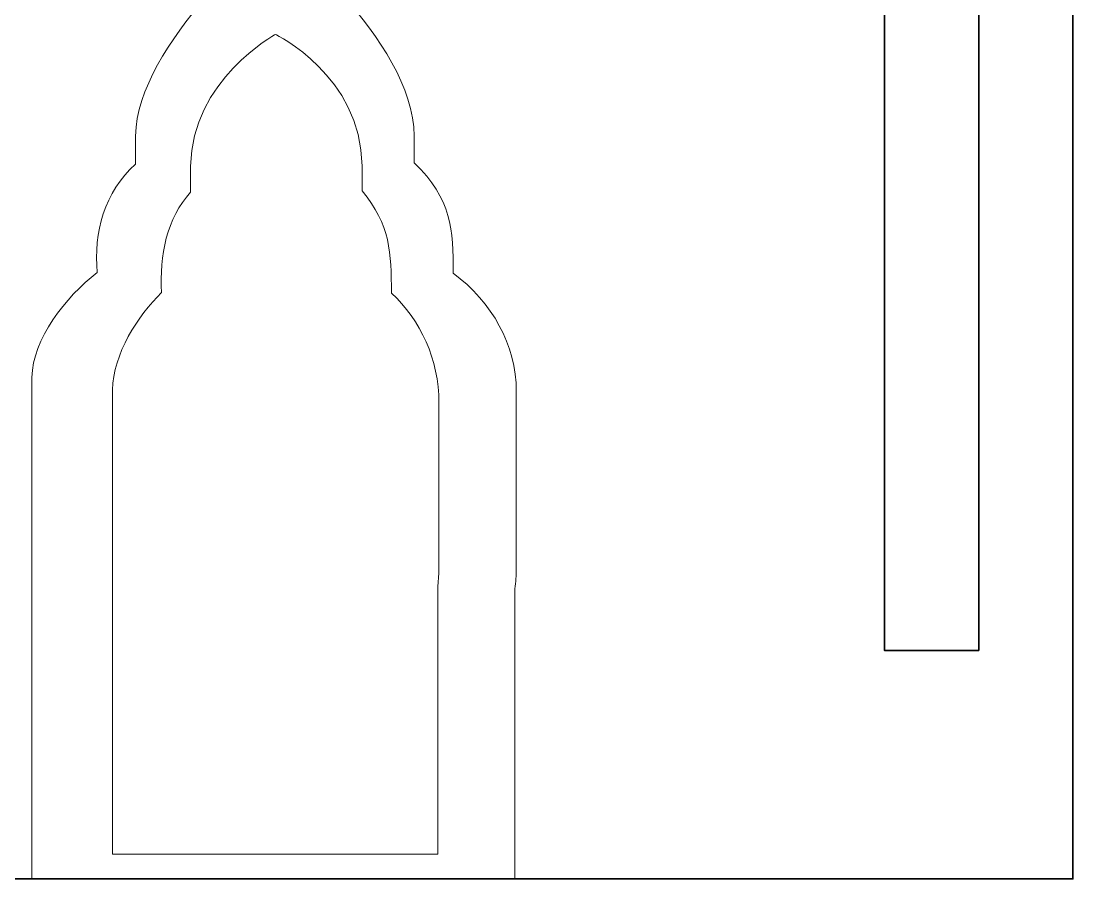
# Model space of a CAD drawing. Header units: centimetres. Extents: x -23.9 to 25.8, y -49.2 to 14.5.
# Drawn here: x -4.12 to 1.55, y -10.67 to -6.05 of the extents above; entities that cross this region are included whole.
import ezdxf

# ---------------------------------------------------------------- set-up
doc = ezdxf.new("R2010")
doc.units = ezdxf.units.CM
doc.header["$MEASUREMENT"] = 0
doc.layers.add('layer 1', color=7, linetype='Continuous')

msp = doc.modelspace()

# ---------------------------------------------------------------- linework, layer by layer
at = {"layer": 'layer 1', "color": 1, "lineweight": 35}
msp.add_open_spline([(-2.76736, 0.65652), (-2.76736, 0.65652), (0.53372, -4.56392), (0.53372, -4.56392), (0.53372, -4.56392), (0.53372, -4.56392), (0.53372, -9.4379), (0.53372, -9.4379), (0.53372, -9.4379), (0.53372, -9.4379), (1.04165, -9.4379), (1.04165, -9.4379), (1.04165, -9.4379), (1.04165, -9.4379), (1.04165, -5.37241), (1.04165, -5.37241), (1.04165, -5.37241), (1.04165, -5.37241), (1.54976, -5.82386), (1.54976, -5.82386), (1.54976, -5.82386), (1.54976, -5.82386), (1.54976, -10.66958), (1.54976, -10.66958), (1.54976, -10.66958), (1.54976, -10.66958), (1.04165, -10.66958), (1.04165, -10.66958), (1.04165, -10.66958), (1.04165, -10.66958), (1.04165, -10.66987), (1.04165, -10.66987), (1.04165, -10.66987), (1.04165, -10.66987), (-6.57835, -10.66987), (-6.57835, -10.66987), (-6.57835, -10.66987), (-6.57835, -10.66987), (-7.08628, -10.66906), (-7.08628, -10.66906), (-7.08628, -10.66906), (-7.08628, -10.66906), (-7.08628, -5.80979), (-7.08628, -5.80979), (-7.08628, -5.80979), (-7.08628, -5.80979), (-6.57835, -5.3673), (-6.57835, -5.3673), (-6.57835, -5.3673), (-6.57835, -5.3673), (-6.57835, -9.4379), (-6.57835, -9.4379), (-6.57835, -9.4379), (-6.57835, -9.4379), (-6.07025, -9.4379), (-6.07025, -9.4379), (-6.07025, -9.4379), (-6.07025, -9.4379), (-6.07025, -4.56434), (-6.07025, -4.56434), (-6.07025, -4.56434), (-6.07025, -4.56434), (-2.76736, 0.65652), (-2.76736, 0.65652)], degree=3, knots=[0, 0, 0, 0, 0.0588235, 0.0588235, 0.0588235, 0.0588235, 0.1176471, 0.1176471, 0.1176471, 0.1176471, 0.1764706, 0.1764706, 0.1764706, 0.1764706, 0.2352941, 0.2352941, 0.2352941, 0.2352941, 0.2941176, 0.2941176, 0.2941176, 0.2941176, 0.3529412, 0.3529412, 0.3529412, 0.3529412, 0.4117647, 0.4117647, 0.4117647, 0.4117647, 0.4705882, 0.4705882, 0.4705882, 0.4705882, 0.5294118, 0.5294118, 0.5294118, 0.5294118, 0.5882353, 0.5882353, 0.5882353, 0.5882353, 0.6470588, 0.6470588, 0.6470588, 0.6470588, 0.7058824, 0.7058824, 0.7058824, 0.7058824, 0.7647059, 0.7647059, 0.7647059, 0.7647059, 0.8235294, 0.8235294, 0.8235294, 0.8235294, 0.8823529, 0.8823529, 0.8823529, 0.8823529, 1, 1, 1, 1], dxfattribs=at)
at = {"layer": 'layer 1', "color": 5, "lineweight": 20}
msp.add_open_spline([(-2.75759, -5.55653), (-2.75759, -5.55653), (-2.00395, -6.14151), (-2.00049, -6.66612), (-2.00049, -6.66612), (-2.00049, -6.66612), (-2.00049, -6.81055), (-2.00049, -6.81055), (-2.00049, -6.81055), (-1.79722, -7.00676), (-1.79049, -7.1713), (-1.79049, -7.40434), (-1.79049, -7.40434), (-1.58087, -7.56334), (-1.44999, -7.78989), (-1.44999, -8.04238), (-1.44999, -8.04238), (-1.44999, -8.04238), (-1.44999, -8.99816), (-1.44999, -8.99816), (-1.44999, -8.99816), (-1.44999, -9.03457), (-1.45298, -9.07037), (-1.45838, -9.10565), (-1.45838, -9.10565), (-1.45838, -9.10565), (-1.45838, -10.6674), (-1.45838, -10.6674), (-1.45838, -10.6674), (-1.45838, -10.6674), (-4.06107, -10.6674), (-4.06107, -10.6674), (-4.06107, -10.6674), (-4.06107, -10.6674), (-4.06107, -7.96741), (-4.06107, -7.96741), (-4.06107, -7.96741), (-4.05638, -7.76097), (-3.88055, -7.53455), (-3.70914, -7.40184), (-3.70914, -7.40184), (-3.72678, -7.18675), (-3.67192, -6.96665), (-3.50174, -6.81824), (-3.50174, -6.81824), (-3.50174, -6.81824), (-3.50174, -6.66612), (-3.50174, -6.66612), (-3.50174, -6.66612), (-3.49677, -6.16796), (-2.75759, -5.55653), (-2.75759, -5.55653)], degree=3, knots=[0, 0, 0, 0, 0.0714286, 0.0714286, 0.0714286, 0.0714286, 0.1428571, 0.1428571, 0.1428571, 0.1428571, 0.2142857, 0.2142857, 0.2142857, 0.2142857, 0.2857143, 0.2857143, 0.2857143, 0.2857143, 0.3571429, 0.3571429, 0.3571429, 0.3571429, 0.4285714, 0.4285714, 0.4285714, 0.4285714, 0.5, 0.5, 0.5, 0.5, 0.5714286, 0.5714286, 0.5714286, 0.5714286, 0.6428571, 0.6428571, 0.6428571, 0.6428571, 0.7142857, 0.7142857, 0.7142857, 0.7142857, 0.7857143, 0.7857143, 0.7857143, 0.7857143, 0.8571429, 0.8571429, 0.8571429, 0.8571429, 1, 1, 1, 1], dxfattribs=at)
at = {"layer": 'layer 1', "color": 1, "lineweight": 18}
msp.add_open_spline([(-2.74821, -6.11833), (-2.74821, -6.11833), (-2.28409, -6.34241), (-2.28148, -6.82843), (-2.28148, -6.82843), (-2.28148, -6.82843), (-2.28148, -6.96224), (-2.28148, -6.96224), (-2.28148, -6.96224), (-2.12838, -7.14403), (-2.12326, -7.29643), (-2.12326, -7.51236), (-2.12326, -7.51236), (-1.9655, -7.65968), (-1.86697, -7.86955), (-1.86697, -8.10355), (-1.86697, -8.10355), (-1.86697, -8.10355), (-1.86697, -8.98895), (-1.86697, -8.98895), (-1.86697, -8.98895), (-1.86697, -9.02271), (-1.8693, -9.05591), (-1.87332, -9.08858), (-1.87332, -9.08858), (-1.87332, -9.08858), (-1.87332, -10.53535), (-1.87332, -10.53535), (-1.87332, -10.53535), (-1.87332, -10.53535), (-3.62645, -10.53535), (-3.62645, -10.53535), (-3.62645, -10.53535), (-3.62645, -10.53535), (-3.62645, -8.03395), (-3.62645, -8.03395), (-3.62645, -8.03395), (-3.62299, -7.84267), (-3.49056, -7.63294), (-3.36144, -7.51004), (-3.36144, -7.51004), (-3.37467, -7.31075), (-3.33332, -7.10695), (-3.2053, -6.9694), (-3.2053, -6.9694), (-3.2053, -6.9694), (-3.2053, -6.82843), (-3.2053, -6.82843), (-3.2053, -6.82843), (-3.20146, -6.36693), (-2.74821, -6.11833), (-2.74821, -6.11833)], degree=3, knots=[0, 0, 0, 0, 0.0714286, 0.0714286, 0.0714286, 0.0714286, 0.1428571, 0.1428571, 0.1428571, 0.1428571, 0.2142857, 0.2142857, 0.2142857, 0.2142857, 0.2857143, 0.2857143, 0.2857143, 0.2857143, 0.3571429, 0.3571429, 0.3571429, 0.3571429, 0.4285714, 0.4285714, 0.4285714, 0.4285714, 0.5, 0.5, 0.5, 0.5, 0.5714286, 0.5714286, 0.5714286, 0.5714286, 0.6428571, 0.6428571, 0.6428571, 0.6428571, 0.7142857, 0.7142857, 0.7142857, 0.7142857, 0.7857143, 0.7857143, 0.7857143, 0.7857143, 0.8571429, 0.8571429, 0.8571429, 0.8571429, 1, 1, 1, 1], dxfattribs=at)

doc.saveas('drawing.dxf')
